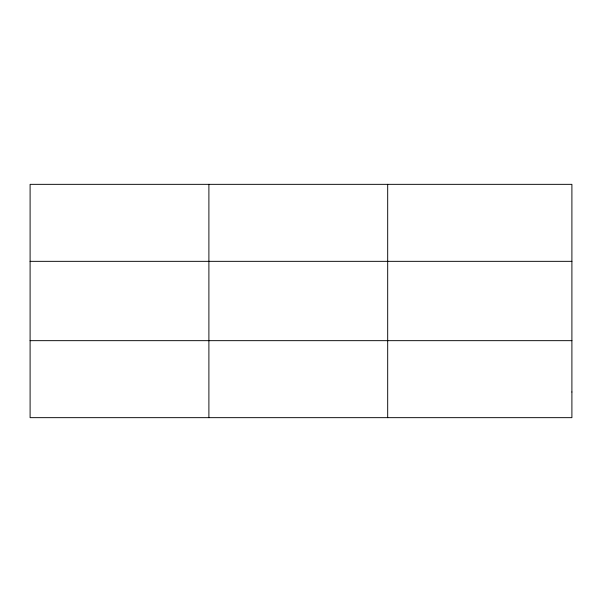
<?xml version="1.0" encoding="UTF-8"?>
<svg xmlns="http://www.w3.org/2000/svg" width="602" height="602" viewBox="0 0 602 602"><rect width="100%" height="100%" fill="white"/><g stroke="black" fill="none" stroke-linecap="round" stroke-linejoin="round"><path stroke-width="0.9" d="M208.894 184.34L208.894 417.66M387.688 184.34L387.688 417.66M30.1 261.336L571.9 261.336M30.1 340.664L571.9 340.664M571.9 392L571.9 417.66L30.1 417.66L30.1 184.34L571.9 184.34L571.9 392"/></g></svg>
